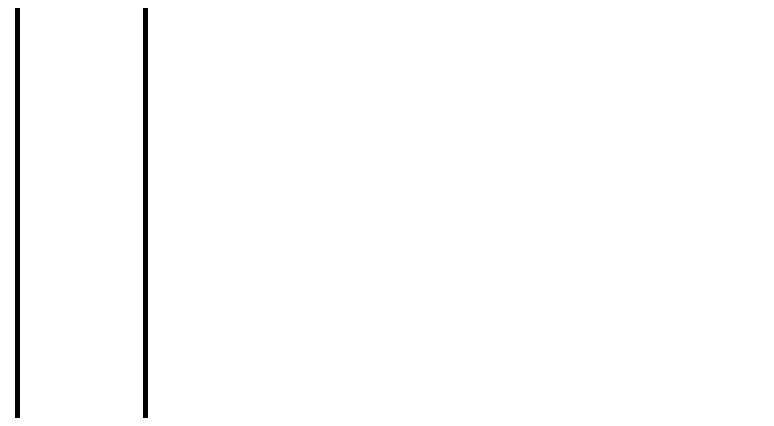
# Model space of a CAD drawing. Header units: inches. Extents: x 0 to 569, y 0 to 432.
# Drawn here: x -0.15 to 44.29, y 187.78 to 211.43 of the extents above; entities that cross this region are included whole.
import ezdxf

# ---------------------------------------------------------------- set-up
doc = ezdxf.new("R2010")
doc.units = ezdxf.units.IN
doc.layers.add('Sheet', color=255, linetype='Continuous')

msp = doc.modelspace()

# ---------------------------------------------------------------- linework, layer by layer
at = {"layer": 'Sheet'}
for points in [[(0, 431.8, 0.3, 0.3, 0), (558.8, 431.8, 0.3, 0.3, 0), (558.8, 0, 0.3, 0.3, 0), (0, 0, 0.3, 0.3, 0), (0, 431.8, 0.3, 0.3, 0)], [(0, 431.8, 0.0991, 0.0991, 0), (0, 0, 0.0991, 0.0991, 0), (558.8, 0, 0.0991, 0.0991, 0), (558.8, 431.8, 0.0991, 0.0991, 0), (0, 431.8, 0.0991, 0.0991, 0), (0, 431.8, 0.0991, 0.0991, 0)], [(7.64, 424.16, 0.3, 0.3, 0), (551.185, 424.16, 0.3, 0.3, 0), (551.185, 7.615, 0.3, 0.3, 0), (7.64, 7.615, 0.3, 0.3, 0), (7.64, 424.16, 0.3, 0.3, 0)], [(7.64, 424.16, 0.0991, 0.0991, 0), (7.64, 7.615, 0.0991, 0.0991, 0), (551.185, 7.615, 0.0991, 0.0991, 0), (551.185, 424.16, 0.0991, 0.0991, 0), (7.64, 424.16, 0.0991, 0.0991, 0), (7.64, 424.16, 0.0991, 0.0991, 0)]]:
    msp.add_lwpolyline(points, format="xyseb", close=True, dxfattribs=at)
for points in [[(0, 0.025, 0.3, 0.3, 0), (0, 431.8, 0.3, 0.3, 0)], [(7.64, 7.64, 0.3, 0.3, 0), (7.64, 424.16, 0.3, 0.3, 0)]]:
    msp.add_lwpolyline(points, format="xyseb", dxfattribs=at)

doc.saveas('drawing.dxf')
